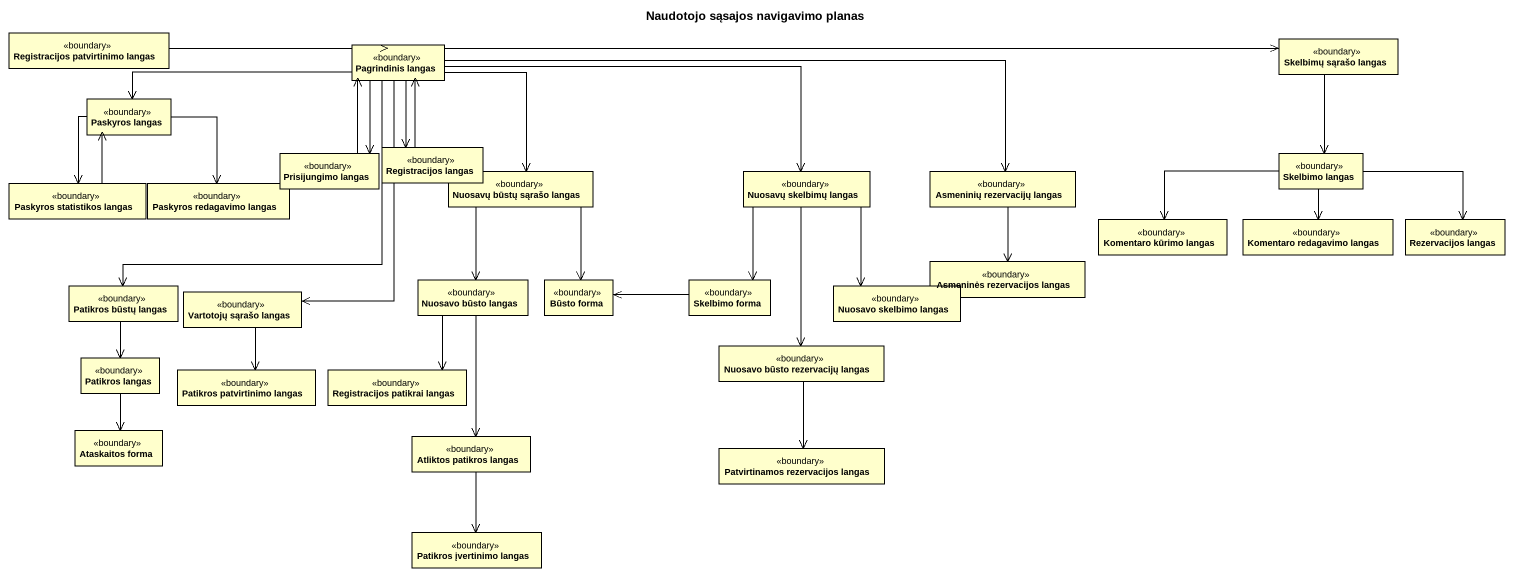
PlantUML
@startuml
title Naudotojo sąsajos navigavimo planas
hide circle
hide empty members
class "Registracijos patvirtinimo langas" as Registracijos_patvirtinimo <<boundary>>
class "Pagrindinis langas" as Pagrindinis_langas <<boundary>>
class "Skelbimų sąrašo langas" as Skelbimų_sąrašo_langas <<boundary>>
class "Paskyros langas" as Paskyros_langas <<boundary>>
class "Registracijos langas" as Registracijos_langas <<boundary>>
class "Paskyros statistikos langas" as Paskyros_statistikos_langas <<boundary>>
class "Paskyros redagavimo langas" as Paskyros_redagavimo_langas <<boundary>>
class "Prisijungimo langas" as Prisijungimo_langas <<boundary>>
class "Nuosavų būstų sąrašo langas" as Nuosavų_būstų_sąrašo_langas <<boundary>>
class "Nuosavų skelbimų langas" as Nuosavų_skelbimų_langas <<boundary>>
class "Asmeninių rezervacijų langas" as Asmeninių_rezervacijų_langas <<boundary>>
class "Skelbimo langas" as Skelbimo_langas <<boundary>>
class "Komentaro kūrimo langas" as Komentaro_kūrimo_langas <<boundary>>
class "Komentaro redagavimo langas" as Komentaro_redagavimo_langas <<boundary>>
class "Rezervacijos langas" as Rezervacijos_langas <<boundary>>
class "Asmeninės rezervacijos langas" as Asmeninės_rezervacijos <<boundary>>
class "Patikros būstų langas" as Patikros_būstų_langas <<boundary>>
class "Vartotojų sąrašo langas" as Vartotojų_sąrašo_langas <<boundary>>
class "Nuosavo būsto langas" as Nuosavo_būsto_langas <<boundary>>
class "Būsto forma" as Būsto_forma <<boundary>>
class "Skelbimo forma" as Skelbimo_forma <<boundary>>
class "Nuosavo skelbimo langas" as Nuosavo_skelbimo_langas <<boundary>>
class "Patikros langas" as Patikros_langas <<boundary>>
class "Patikros patvirtinimo langas" as Patikros_patvirtinimo_langas <<boundary>>
class "Registracijos patikrai langas" as Registracijos_patikrai <<boundary>>
class "Nuosavo būsto rezervacijų langas" as Nuosavo_būsto_rezervacijų <<boundary>>
class "Ataskaitos forma" as Ataskaitos_forma <<boundary>>
class "Atliktos patikros langas" as Atliktos_patikros_langas <<boundary>>
class "Patvirtinamos rezervacijos langas" as Patvirtinamos_rezervacijos <<boundary>>
class "Patikros įvertinimo langas" as Patikros_įvertinimo_langas <<boundary>>
Registracijos_patvirtinimo -right-> Pagrindinis_langas
Pagrindinis_langas -right-> Skelbimų_sąrašo_langas
Pagrindinis_langas -left-> Paskyros_langas
Pagrindinis_langas --> Registracijos_langas
Pagrindinis_langas --> Prisijungimo_langas
Pagrindinis_langas --> Nuosavų_būstų_sąrašo_langas
Pagrindinis_langas -right-> Nuosavų_skelbimų_langas
Pagrindinis_langas -right-> Asmeninių_rezervacijų_langas
Pagrindinis_langas --> Patikros_būstų_langas
Pagrindinis_langas --> Vartotojų_sąrašo_langas
Skelbimų_sąrašo_langas --> Skelbimo_langas
Paskyros_langas --> Paskyros_statistikos_langas
Paskyros_langas --> Paskyros_redagavimo_langas
Registracijos_langas -up-> Pagrindinis_langas
Paskyros_statistikos_langas -up-> Paskyros_langas
Prisijungimo_langas -up-> Pagrindinis_langas
Nuosavų_būstų_sąrašo_langas --> Nuosavo_būsto_langas
Nuosavų_būstų_sąrašo_langas --> Būsto_forma
Nuosavų_skelbimų_langas --> Skelbimo_forma
Nuosavų_skelbimų_langas --> Nuosavo_skelbimo_langas
Nuosavų_skelbimų_langas --> Nuosavo_būsto_rezervacijų
Asmeninių_rezervacijų_langas --> Asmeninės_rezervacijos
Skelbimo_langas -left-> Komentaro_kūrimo_langas
Skelbimo_langas --> Komentaro_redagavimo_langas
Skelbimo_langas -right-> Rezervacijos_langas
Patikros_būstų_langas --> Patikros_langas
Vartotojų_sąrašo_langas --> Patikros_patvirtinimo_langas
Nuosavo_būsto_langas --> Registracijos_patikrai
Nuosavo_būsto_langas --> Atliktos_patikros_langas
Skelbimo_forma -left-> Būsto_forma
Patikros_langas --> Ataskaitos_forma
Nuosavo_būsto_rezervacijų --> Patvirtinamos_rezervacijos
Atliktos_patikros_langas --> Patikros_įvertinimo_langas
@enduml
